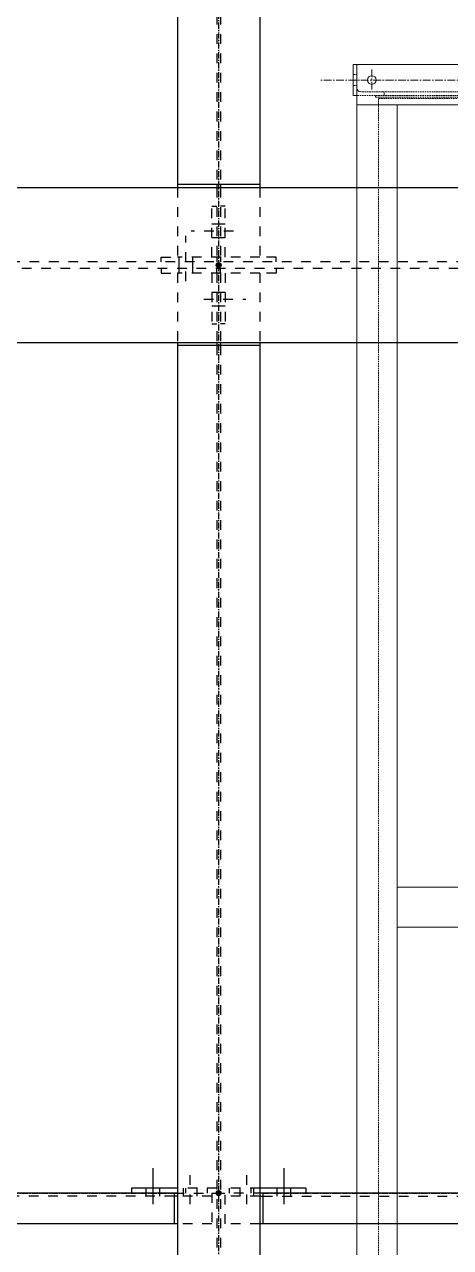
# Model space of a CAD drawing. Header units: inches. Extents: x 209270 to 234360, y -180214 to -150194.
# Drawn here: x 218898 to 219587, y -161652 to -159675 of the extents above; entities that cross this region are included whole.
import ezdxf

# ---------------------------------------------------------------- set-up
doc = ezdxf.new("R2010")
doc.units = ezdxf.units.IN
doc.header["$LTSCALE"] = 10
doc.header["$MEASUREMENT"] = 0
for name, pattern in [('CENTER', [2, 1.25, -0.25, 0.25, -0.25]), ('DXK_LINE_DOT2', [3.9198, 1.9599, -1.9599]), ('HIDDEN', [0.375, 0.25, -0.125])]:
    doc.linetypes.add(name, pattern=pattern)
doc.layers.get('0').update_dxf_attribs({"color": 1})
for name, color, linetype in [('$AUDIT_BAD_LAYER1', 1, 'Continuous'), ('_BLUE_0', 5, 'Continuous'), ('_BLUE_1', 5, 'Continuous'), ('_BLUE_2', 5, 'Continuous'), ('_BLUE_4', 5, 'Continuous')]:
    doc.layers.add(name, color=color, linetype=linetype)
for name, color, linetype, lineweight in [('CEN', 1, 'CENTER', 9), ('HIDDDEN', 1, 'HIDDEN', 9), ('MAIN OBJECT', 1, 'Continuous', 18)]:
    doc.layers.add(name, color=color, linetype=linetype, lineweight=lineweight)

# ---------------------------------------------------------------- blocks, each defined once
blk = doc.blocks.new('A$Cdf87a385')
at = {"layer": 'CEN'}
for p, q in [((-147.6, -1817.4), (-147.6, -1783.4)), ((-1602.4, -1800.2), (-62.6, -1800.2))]:
    blk.add_line(p, q, dxfattribs=at)
at = {"layer": 'HIDDDEN'}
for p, q in [((-158.6, -1770.2), (-158.6, 1770.2)), ((-1619.3, -1772.2), (-153.9, -1772.2)), ((-1619.3, -1775.2), (-123.6, -1775.2)), ((-158.9, -1770.2), (-911, -1770.2)), ((-167.6, -1775.2), (-167.6, -1778.2)), ((-153.6, -1772.2), (-153.6, -1775.2)), ((-1619.3, -1781.2), (-165.6, -1781.2)), ((-164.6, -1781.2), (-129.6, -1781.2)), ((-123.6, -1787.2), (-123.6, -1822.2)), ((-117.6, -1791.2), (-123.4, -1791.2)), ((-117.6, -1791.2), (-122.6, -1791.2)), ((-117.6, -1809.2), (-123.4, -1809.2)), ((-117.6, -1809.2), (-122.6, -1809.2))]:
    blk.add_line(p, q, dxfattribs=at)
at = {"layer": 'MAIN OBJECT'}
for p, q in [((-123.6, -1825.2), (-123.6, 1825.2)), ((-188.6, -1760.2), (-188.6, 1760.2)), ((-188.6, -430.7), (-880.7, -430.7)), ((-188.6, -495.7), (-880.7, -495.7)), ((-123.6, -1760.2), (-1619.3, -1760.2)), ((-122.6, -1775.2), (-117.6, -1775.2)), ((-117.6, -1825.2), (-117.6, -1775.2)), ((-117.6, -1825.2), (-1619.3, -1825.2)), ((-120.6, -1825.2), (-117.6, -1825.2))]:
    blk.add_line(p, q, dxfattribs=at)
blk.add_circle((-147.6, -1800.2), 7, dxfattribs=at)
at = {"layer": 'MAIN OBJECT', "ltscale": 0.5}
for centre, radius, start, end in [((-164.6, -1778.2), 3, 179.9999, 269.9999), ((-129.6, -1787.2), 6, 359.9999, 89.9999), ((-120.6, -1822.2), 3, 179.9999, 269.9998)]:
    blk.add_arc(centre, radius, start, end, dxfattribs=at)
blk = doc.blocks.new('MECH_DRAWING')
at = {"layer": '$AUDIT_BAD_LAYER1', "color": 1, "rotation": 180.0000473434895}
blk.add_blockref('A$Cdf87a385', (219311.9, -161564.7, 0.8), dxfattribs=at)
blk = doc.blocks.new('Part-116860372-114948 - 114867')
at = {"layer": '_BLUE_4', "linetype": 'Continuous'}
for points in [[(12325.6, 21315.8, -1), (12325.6, 21325.8, -1)], [(12325.6, 19065.8, -1), (12325.6, 19075.8, -1)]]:
    blk.add_hatch(color=256, dxfattribs=at).paths.add_polyline_path(points)
at = {"layer": '_BLUE_1', "linetype": 'DXK_LINE_DOT2'}
for p, q in [((12242.3, 21306.9), (12242.3, 21223.1)), ((12408.8, 21306.9), (12242.3, 21306.9)), ((12322, 21306.9), (12322, 21229.3)), ((12329.1, 21306.9), (12329.1, 21229.3)), ((12408.8, 21306.9), (12408.8, 21229.3)), ((12322, 21223.1), (12322, 19233.3)), ((12329.1, 21223.1), (12329.1, 19233.3)), ((12242.3, 19227.1), (12242.3, 19087.1)), ((12322, 19227.1), (12322, 19087.1)), ((12329.1, 19227.1), (12329.1, 19087.1)), ((12408.8, 19227.1), (12408.8, 19087.1)), ((12408.8, 19087.1), (12242.3, 19087.1))]:
    blk.add_line(p, q, dxfattribs=at)
at = {"layer": '_BLUE_2', "linetype": 'Continuous'}
for p, q in [((12242.3, 21229.3), (12242.3, 19227.1)), ((12322, 21229.3), (12322, 21223.1)), ((12329.1, 21229.3), (12329.1, 21223.1)), ((12408.8, 21229.3), (12408.8, 19227.1)), ((12408.8, 21223.1), (12242.3, 21223.1)), ((12408.8, 19233.3), (12242.3, 19233.3)), ((12322, 19233.3), (12322, 19227.1)), ((12329.1, 19233.3), (12329.1, 19227.1))]:
    blk.add_line(p, q, dxfattribs=at)
at = {"layer": '_BLUE_4', "linetype": 'CENTER'}
blk.add_line((12325.6, 21320.8), (12325.6, 19070.8), dxfattribs=at)
at = {"layer": '_BLUE_4', "linetype": 'Continuous'}
for centre in [(12325.6, 21320.8), (12325.6, 19070.8)]:
    blk.add_circle(centre, 5, dxfattribs=at)
blk = doc.blocks.new('Bolt-116860372-115965 - 114867')
at = {"layer": '_BLUE_1', "linetype": 'DXK_LINE_DOT2'}
for p, q in [((12312, 19015.8), (12322, 19015.8)), ((12322, 19015.8), (12329.1, 19015.8)), ((12329.1, 19015.8), (12339.1, 19015.8)), ((12295.8, 19002.1), (12380.8, 19002.1)), ((12312, 18988.3), (12322, 18988.3)), ((12322, 18988.3), (12329.1, 18988.3)), ((12329.1, 18988.3), (12339.1, 18988.3))]:
    blk.add_line(p, q, dxfattribs=at)
blk = doc.blocks.new('Part-116860372-115984 - 114867')
at = {"layer": '_BLUE_1', "linetype": 'DXK_LINE_DOT2'}
for p, q in [((12339.1, 19189.6), (12329.1, 19189.6)), ((12339.1, 19087.1), (12339.1, 19189.6)), ((12329.1, 19087.1), (12329.1, 19077.1)), ((12441.6, 19087.1), (12408.8, 19087.1)), ((12441.6, 19077.1), (12441.6, 19087.1))]:
    blk.add_line(p, q, dxfattribs=at)
blk = doc.blocks.new('Part-116860372-115963 - 114867')
at = {"layer": '_BLUE_1', "linetype": 'DXK_LINE_DOT2'}
for p, q in [((12329.1, 19054.6), (12329.1, 19064.6)), ((12339.1, 19054.6), (12339.1, 18952.1)), ((12441.6, 19054.6), (12408.8, 19054.6)), ((12441.6, 19064.6), (12441.6, 19054.6)), ((12339.1, 18952.1), (12329.1, 18952.1))]:
    blk.add_line(p, q, dxfattribs=at)
blk = doc.blocks.new('Part-116860372-157426 - 114867')
at = {"layer": '_BLUE_1', "linetype": 'DXK_LINE_DOT2'}
for p, q in [((13131.8, 19227.1), (11894.3, 19227.1)), ((11894.3, 18914.6), (13131.8, 18914.6))]:
    blk.add_line(p, q, dxfattribs=at)
blk = doc.blocks.new('Part-116860372-115983 - 114867')
at = {"layer": '_BLUE_1', "linetype": 'DXK_LINE_DOT2'}
for p, q in [((12312, 19087.1), (12312, 19189.6)), ((12312, 19189.6), (12322, 19189.6)), ((12209.5, 19077.1), (12209.5, 19087.1)), ((12209.5, 19087.1), (12242.3, 19087.1)), ((12322, 19087.1), (12322, 19077.1))]:
    blk.add_line(p, q, dxfattribs=at)
blk = doc.blocks.new('Part-116860372-114983 - 114867')
at = {"layer": '_BLUE_4', "linetype": 'Continuous'}
blk.add_hatch(color=256, dxfattribs=at).paths.add_polyline_path([(12325.6, 19065.8, -1), (12325.6, 19075.8, -1)])
at = {"layer": '_BLUE_1', "linetype": 'DXK_LINE_DOT2'}
for p, q in [((12408.8, 19054.6), (12242.3, 19054.6)), ((12242.3, 19054.6), (12242.3, 18914.6)), ((12322, 19054.6), (12322, 18914.6)), ((12329.1, 19054.6), (12329.1, 18914.6)), ((12408.8, 19054.6), (12408.8, 18914.6)), ((12322, 18908.3), (12322, 15470.2)), ((12329.1, 18908.3), (12329.1, 15470.2))]:
    blk.add_line(p, q, dxfattribs=at)
at = {"layer": '_BLUE_2', "linetype": 'Continuous'}
for p, q in [((12242.3, 18914.6), (12242.3, 15464)), ((12408.8, 18908.3), (12242.3, 18908.3)), ((12322, 18914.6), (12322, 18908.3)), ((12329.1, 18914.6), (12329.1, 18908.3)), ((12408.8, 18914.6), (12408.8, 15464))]:
    blk.add_line(p, q, dxfattribs=at)
at = {"layer": '_BLUE_4', "linetype": 'CENTER'}
blk.add_line((12325.6, 19070.8), (12325.6, 15320.8), dxfattribs=at)
at = {"layer": '_BLUE_4', "linetype": 'Continuous'}
blk.add_circle((12325.6, 19070.8), 5, dxfattribs=at)
blk = doc.blocks.new('Part-116860372-115030 - 114867')
at = {"layer": '_BLUE_4', "linetype": 'Continuous'}
for points in [[(10950.6, 17190.8, -1), (10950.6, 17200.8, -1)], [(12325.6, 17190.8, -1), (12325.6, 17200.8, -1)]]:
    blk.add_hatch(color=256, dxfattribs=at).paths.add_polyline_path(points)
at = {"layer": '_BLUE_1', "linetype": 'DXK_LINE_DOT2'}
for p, q in [((10964.5, 17195.8), (10964.5, 17133.3)), ((11048.3, 17195.8), (10964.5, 17195.8)), ((11042.1, 17189.6), (10964.5, 17189.6)), ((12236.1, 17189.6), (11048.3, 17189.6)), ((12236.1, 17195.8), (12312, 17195.8)), ((12312, 17189.6), (12242.3, 17189.6)), ((12312, 17195.8), (12312, 17133.3)), ((11042.1, 17133.3), (10964.5, 17133.3)), ((12312, 17133.3), (12242.3, 17133.3))]:
    blk.add_line(p, q, dxfattribs=at)
at = {"layer": '_BLUE_2', "linetype": 'Continuous'}
for p, q in [((11048.3, 17189.6), (11042.1, 17189.6)), ((12236.1, 17195.8), (11048.3, 17195.8)), ((11048.3, 17133.3), (11048.3, 17195.8)), ((12236.1, 17195.8), (12236.1, 17133.3)), ((12242.3, 17189.6), (12236.1, 17189.6)), ((12242.3, 17133.3), (11042.1, 17133.3))]:
    blk.add_line(p, q, dxfattribs=at)
at = {"layer": '_BLUE_4', "linetype": 'CENTER'}
for p, q in [((10950.6, 17195.8), (10964.5, 17195.8)), ((11048.3, 17195.8), (12236.1, 17195.8)), ((12312, 17195.8), (12325.6, 17195.8))]:
    blk.add_line(p, q, dxfattribs=at)
at = {"layer": '_BLUE_4', "linetype": 'Continuous'}
for centre in [(10950.6, 17195.8), (12325.6, 17195.8)]:
    blk.add_circle(centre, 5, dxfattribs=at)
blk = doc.blocks.new('Part-116860372-115031 - 114867')
at = {"layer": '_BLUE_4', "linetype": 'Continuous'}
for points in [[(12325.6, 17190.8, -1), (12325.6, 17200.8, -1)], [(13700.6, 17190.8, -1), (13700.6, 17200.8, -1)]]:
    blk.add_hatch(color=256, dxfattribs=at).paths.add_polyline_path(points)
at = {"layer": '_BLUE_1', "linetype": 'DXK_LINE_DOT2'}
for p, q in [((12339.1, 17133.3), (12339.1, 17195.8)), ((12415.1, 17195.8), (12339.1, 17195.8)), ((12408.8, 17189.6), (12339.1, 17189.6)), ((12415.1, 17189.6), (13611.1, 17189.6)), ((13687, 17195.8), (13611.1, 17195.8)), ((13687, 17189.6), (13617.3, 17189.6)), ((13687, 17133.3), (13687, 17195.8)), ((12408.8, 17133.3), (12339.1, 17133.3)), ((13687, 17133.3), (13617.3, 17133.3))]:
    blk.add_line(p, q, dxfattribs=at)
at = {"layer": '_BLUE_2', "linetype": 'Continuous'}
for p, q in [((12408.8, 17189.6), (12415.1, 17189.6)), ((13611.1, 17195.8), (12415.1, 17195.8)), ((12415.1, 17195.8), (12415.1, 17133.3)), ((13611.1, 17195.8), (13611.1, 17133.3)), ((13617.3, 17189.6), (13611.1, 17189.6)), ((13617.3, 17133.3), (12408.8, 17133.3))]:
    blk.add_line(p, q, dxfattribs=at)
at = {"layer": '_BLUE_4', "linetype": 'CENTER'}
for p, q in [((12325.6, 17195.8), (12339.1, 17195.8)), ((12415.1, 17195.8), (13611.1, 17195.8)), ((13687, 17195.8), (13700.6, 17195.8))]:
    blk.add_line(p, q, dxfattribs=at)
at = {"layer": '_BLUE_4', "linetype": 'Continuous'}
for centre in [(12325.6, 17195.8), (13700.6, 17195.8)]:
    blk.add_circle(centre, 5, dxfattribs=at)
blk = doc.blocks.new('Part-116860372-115112 - 114867')
at = {"layer": '_BLUE_2', "linetype": 'Continuous'}
for p, q in [((20038.1, 19227.1), (9419.3, 19227.1)), ((9419.3, 18914.6), (17066.8, 18914.6))]:
    blk.add_line(p, q, dxfattribs=at)
blk = doc.blocks.new('Part-116860372-115114 - 114867')
at = {"layer": '_BLUE_1', "linetype": 'DXK_LINE_DOT2'}
for p, q in [((20038.1, 19077.1), (9419.3, 19077.1)), ((9419.3, 19064.6), (20038.1, 19064.6))]:
    blk.add_line(p, q, dxfattribs=at)
blk = doc.blocks.new('Bolt-116860372-115966 - 114867')
at = {"layer": '_BLUE_1', "linetype": 'DXK_LINE_DOT2'}
for p, q in [((12259.5, 19038.3), (12259.5, 19129.6)), ((12245.8, 19077.1), (12245.8, 19087.1)), ((12273.3, 19077.1), (12273.3, 19087.1)), ((12245.8, 19064.6), (12245.8, 19077.1)), ((12245.8, 19054.6), (12245.8, 19064.6)), ((12273.3, 19064.6), (12273.3, 19077.1)), ((12273.3, 19054.6), (12273.3, 19064.6))]:
    blk.add_line(p, q, dxfattribs=at)
blk = doc.blocks.new('Part-116860372-115629 - 114867')
at = {"layer": '_BLUE_1', "linetype": 'DXK_LINE_DOT2'}
for p, q in [((12408.8, 17205.8), (12329.1, 17205.8)), ((12347.9, 17195.8), (12347.9, 17205.8)), ((12391.6, 17195.8), (12391.6, 17205.8))]:
    blk.add_line(p, q, dxfattribs=at)
at = {"layer": '_BLUE_2', "linetype": 'Continuous'}
for p, q in [((12501.6, 17205.8), (12408.8, 17205.8)), ((12501.6, 17205.8), (12501.6, 17195.8)), ((12415.1, 17195.8), (12408.8, 17195.8))]:
    blk.add_line(p, q, dxfattribs=at)
blk = doc.blocks.new('Bolt-116860372-115630 - 114867')
at = {"layer": '_BLUE_1', "linetype": 'DXK_LINE_DOT2'}
for p, q in [((12382.9, 17173.3), (12382.9, 17245.8)), ((12369.1, 17195.8), (12369.1, 17205.8)), ((12396.6, 17195.8), (12396.6, 17205.8)), ((12369.1, 17189.6), (12369.1, 17195.8)), ((12396.6, 17189.6), (12396.6, 17195.8))]:
    blk.add_line(p, q, dxfattribs=at)
at = {"layer": '_BLUE_2', "linetype": 'Continuous'}
for p, q in [((12457.9, 17173.3), (12457.9, 17245.8)), ((12444.1, 17195.8), (12444.1, 17205.8)), ((12471.6, 17195.8), (12471.6, 17205.8)), ((12444.1, 17189.6), (12444.1, 17195.8)), ((12471.6, 17189.6), (12471.6, 17195.8))]:
    blk.add_line(p, q, dxfattribs=at)
blk = doc.blocks.new('Part-116860372-115631 - 114867')
at = {"layer": '_BLUE_1', "linetype": 'DXK_LINE_DOT2'}
for p, q in [((12322, 17205.8), (12242.3, 17205.8)), ((12259.5, 17195.8), (12259.5, 17205.8)), ((12303.3, 17195.8), (12303.3, 17205.8))]:
    blk.add_line(p, q, dxfattribs=at)
at = {"layer": '_BLUE_2', "linetype": 'Continuous'}
for p, q in [((12242.3, 17205.8), (12149.5, 17205.8)), ((12149.5, 17205.8), (12149.5, 17195.8)), ((12242.3, 17195.8), (12236.1, 17195.8))]:
    blk.add_line(p, q, dxfattribs=at)
blk = doc.blocks.new('Bolt-116860372-115632 - 114867')
at = {"layer": '_BLUE_1', "linetype": 'DXK_LINE_DOT2'}
for p, q in [((12268.3, 17173.3), (12268.3, 17245.8)), ((12254.5, 17195.8), (12254.5, 17205.8)), ((12282, 17195.8), (12282, 17205.8)), ((12254.5, 17189.6), (12254.5, 17195.8)), ((12282, 17189.6), (12282, 17195.8))]:
    blk.add_line(p, q, dxfattribs=at)
at = {"layer": '_BLUE_2', "linetype": 'Continuous'}
for p, q in [((12193.3, 17173.3), (12193.3, 17245.8)), ((12179.5, 17195.8), (12179.5, 17205.8)), ((12207, 17195.8), (12207, 17205.8)), ((12179.5, 17189.6), (12179.5, 17195.8)), ((12207, 17189.6), (12207, 17195.8))]:
    blk.add_line(p, q, dxfattribs=at)
blk = doc.blocks.new('Part-116860372-115964 - 114867')
at = {"layer": '_BLUE_1', "linetype": 'DXK_LINE_DOT2'}
for p, q in [((12209.5, 19064.6), (12209.5, 19054.6)), ((12209.5, 19054.6), (12242.3, 19054.6)), ((12312, 19054.6), (12312, 18952.1)), ((12322, 19054.6), (12322, 19064.6)), ((12312, 18952.1), (12322, 18952.1))]:
    blk.add_line(p, q, dxfattribs=at)
blk = doc.blocks.new('Bolt-116860372-115985 - 114867')
at = {"layer": '_BLUE_1', "linetype": 'DXK_LINE_DOT2'}
for p, q in [((12322, 19153.3), (12312, 19153.3)), ((12329.1, 19153.3), (12322, 19153.3)), ((12339.1, 19153.3), (12329.1, 19153.3)), ((12355.4, 19139.6), (12270.4, 19139.6)), ((12322, 19125.8), (12312, 19125.8)), ((12329.1, 19125.8), (12322, 19125.8)), ((12339.1, 19125.8), (12329.1, 19125.8))]:
    blk.add_line(p, q, dxfattribs=at)
blk = doc.blocks.new('STR_DRAWING')
at = {"layer": '_BLUE_0', "xscale": 0.8, "yscale": 0.8, "zscale": 0.8}
for name in ['Part-116860372-114948 - 114867', 'Part-116860372-157426 - 114867', 'Part-116860372-115112 - 114867', 'Part-116860372-115983 - 114867', 'Part-116860372-115984 - 114867', 'Bolt-116860372-115985 - 114867', 'Bolt-116860372-115966 - 114867', 'Part-116860372-115114 - 114867', 'Part-116860372-115964 - 114867', 'Part-116860372-114983 - 114867', 'Part-116860372-115963 - 114867', 'Bolt-116860372-115965 - 114867', 'Bolt-116860372-115632 - 114867', 'Bolt-116860372-115630 - 114867', 'Part-116860372-115030 - 114867', 'Part-116860372-115631 - 114867', 'Part-116860372-115031 - 114867', 'Part-116860372-115629 - 114867']:
    blk.add_blockref(name, (971.5, 4264.2), dxfattribs=at)

msp = doc.modelspace()

# ---------------------------------------------------------------- block references
msp.add_blockref('MECH_DRAWING', (0, 0))
at = {"xscale": 0.9999999999078191, "yscale": 1.0000000000951985}
msp.add_blockref('STR_DRAWING', (208379.9, -179584.5), dxfattribs=at)

doc.saveas('drawing.dxf')
